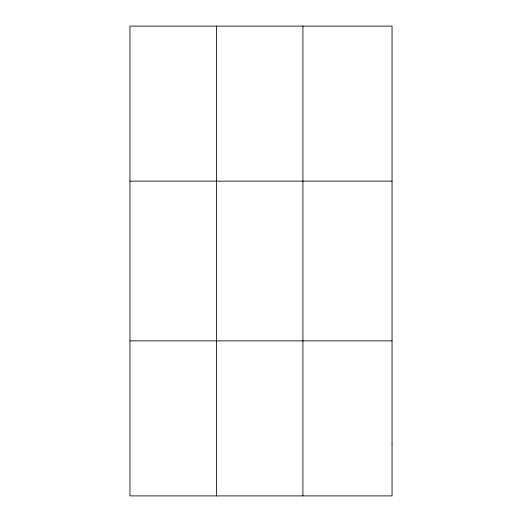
<?xml version="1.0" encoding="UTF-8"?>
<svg xmlns="http://www.w3.org/2000/svg" width="522" height="522" viewBox="0 0 522 522"><rect width="100%" height="100%" fill="white"/><g stroke="black" fill="none" stroke-linecap="round" stroke-linejoin="round"><path stroke-width="0.78" d="M216.441 495.9L216.441 26.1M302.936 495.9L302.936 26.1M129.952 181.134L392.048 181.134M129.952 340.866L392.048 340.866M392.048 444.222L392.048 495.9L129.952 495.9L129.952 26.1L392.048 26.1L392.048 444.222"/></g></svg>
